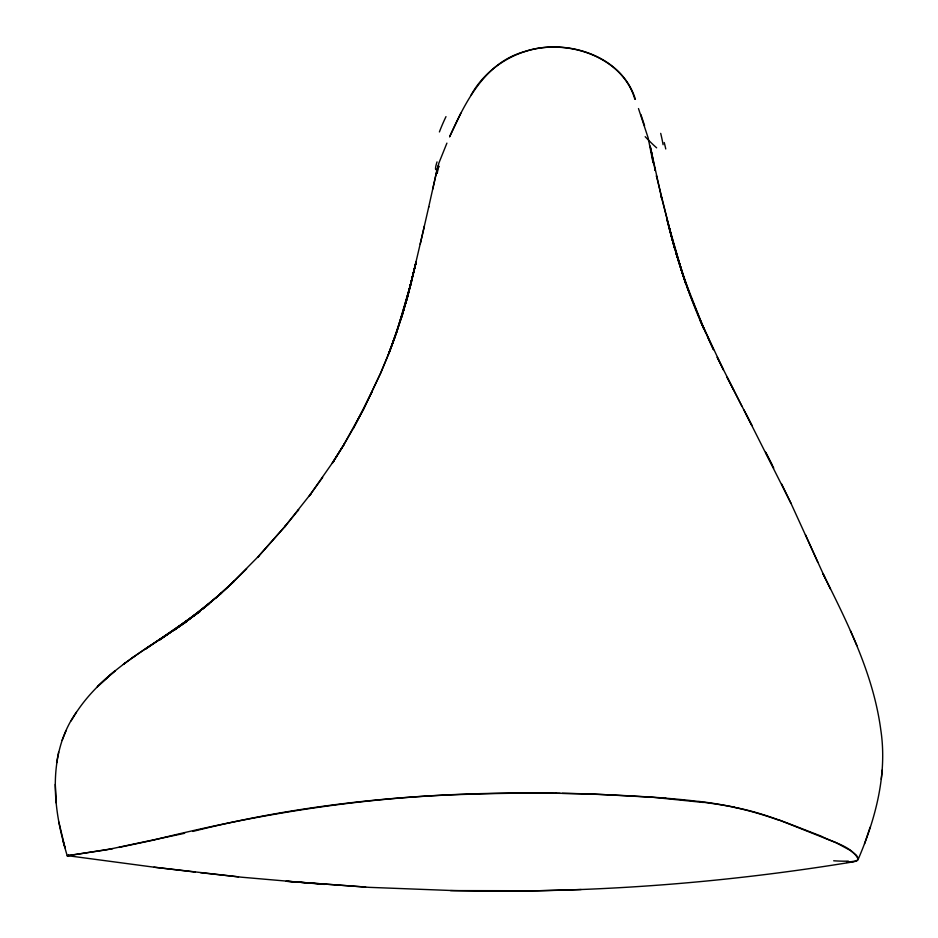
<?xml version="1.0" encoding="UTF-8"?>
<svg xmlns="http://www.w3.org/2000/svg" width="938" height="938" viewBox="0 0 938 938"><rect width="100%" height="100%" fill="white"/><g stroke="black" fill="none" stroke-linecap="round" stroke-linejoin="round"><path stroke-width="1.41" d="M58.848 822.04L65.039 847.823C51.965 803.198 48.471 750.083 77.526 710.652C104.47 670.94 148.239 647.9 186.814 621.46L145.542 649.014L199.853 611.67L159.695 639.892L181.796 624.485M858.012 859.712C875.506 819.155 887.524 774.342 880.805 729.952C873.372 674.129 847.729 623.348 822.931 573.575L830.447 588.982M881.274 779.255L882.248 769.992M401.194 318.404L411.442 281.599L395.918 334.596L407.139 298.132L415.991 262.394L407.397 297.334L416.12 261.913M446.91 143.127L438.785 163.294L437.026 173.366M58.613 752.17L56.597 762.852M432.735 189.159L437.225 168.957M437.471 167.879L428.619 207.392M420.224 244.161L428.807 206.618M424.363 226.105L411.548 280.954L402.062 315.907L407.139 298.132M411.548 280.954L415.909 262.968L406.764 299.398M406.635 300.019L411.489 281.646L401.312 318.041L388.977 353.298L401.745 316.763M438.198 165.311L437.331 172.967M406.67 300.019L395.261 336.355L388.074 355.244L395.074 336.672M864.519 843.872L870.136 827.187M388.567 354.142L395.555 335.464M66.094 730.596L62.107 740.363M380.793 372.832L388.273 354.775L380.523 373.347L363.381 409.636M449.654 136.737L460.816 113.228M449.63 136.667C465.424 102.019 484.688 62.588 524.612 51.578C565.591 37.895 621.812 55.061 635.401 99.322M353.567 427.974L363.123 410.023L380.582 373.254M372.222 391.592L353.638 427.751L354.013 427.118L343.66 445.022L344.352 443.979L333.037 461.965L333.822 460.828L309.294 495.921L322.649 477.419M363.076 410.082L343.062 446.066M471.04 95.184C486.74 66.504 519.101 47.439 551.743 47.123A36.676 18.162 0 0 1 555.331 47.123M71.124 720.865L76.459 712.235M309.95 494.959L310.959 493.634L284.695 526.804L257.563 557.407L285.938 525.339L284.695 526.804L298.683 509.651L297.557 511.046M258.958 555.847L231.78 583.354L216.315 597.588L234.266 581.138L216.315 597.588M229.857 585.324L246.624 568.803M62.705 840.014L67.219 855.866L68.275 855.304M218.73 595.313L202.678 608.996L221.661 592.922L188.503 619.936L208.846 603.931L174.081 630.254L195.421 614.507L177.563 627.416M191.68 617.239L195.421 614.507M134.615 656.237L123.37 664.327L125.774 662.603M132.141 657.937L150.021 645.754M68.732 854.987L67.606 855.608L106.709 849.793L184.622 833.296M153.809 840.014C257.047 814.172 362.338 797.089 468.859 794.263A267.893 38.892 -0.1 0 1 492.438 793.595L508.326 793.314A267.072 38.775 -0.1 0 1 556.175 793.267M192.759 831.443C347.001 792.446 507.775 786.935 665.886 798.121M153.609 840.096L118.927 847.424M852.454 862.163L856.64 860.955L858.223 859.102C851.423 845.947 833.331 842.723 821.02 836.086C792.375 825.206 764.024 812.789 733.727 807.231M112.795 848.62L67.208 855.866M852.712 861.94C721.041 883.561 587.469 893.492 454.051 890.608L369.232 887.348L286.102 881.251L365.609 887.055M846.568 862.421L856.535 860.838L857.66 860.017L858.106 857.93L856.429 855.292L850.297 850.403L835.852 842.582L778.892 819.906M581.185 889.529L537.685 890.76L450.486 890.596M560.15 793.325L556.175 793.278M562.132 793.349L572.028 793.525A267.846 38.892 -0.1 0 1 595.548 794.158L653.024 797.3L703.488 802.471M556.562 47.17C589.252 47.873 625.412 65.941 634.85 99.24M324.407 884.393L241.687 877.218L200.58 872.692M238.51 876.866L153.949 867.181L67.829 855.702M153.949 867.181L195.034 872.047M698.54 801.369C725.578 804.499 752.253 810.643 777.872 819.859M733.586 389.821L727.102 377.334L751.901 425.524L743.928 409.883M745.769 413.541L790.922 503.202L824.994 577.843M771.833 464.392L765.619 452.233L773.733 468.074M741.794 406.002L717.183 357.237L723.468 369.912L699.771 319.436L713.525 349.745L707.51 336.73M790.922 503.202L781.624 483.949M817.819 562.237L805.437 534.683M850.414 630.617L856.933 645.602M705.822 333.002L689.688 294.239L676.005 253.143L688.152 290.37M638.485 108.562L648.111 137.78L653.094 162.872L652.438 157.678M683.145 275.854L703.957 329.203C688.011 293.524 676.028 256.25 666.66 218.343L683.145 275.854L671.796 237.842L656.389 175.723L657.046 178.513M640.889 114.506L644.57 125.669M678.291 260.612L685.526 283.17L672.804 241.465M673.765 245.006L668.536 225.378L674.668 248.429L661.091 195.796L661.736 198.645L650.55 147.723M650.151 145.976L650.96 149.658M651.523 152.402L655.216 170.54L654.724 168.019M651.324 151.393L652.203 156.2M56.315 803.069L55.283 784.356M435.713 169.614A779.009 23.333 -60 0 1 437.038 161.899M568.874 -101.796A706.947 16.509 -61.7 0 1 563.902 -92.932M439.406 131.941A741.137 102.84 -43.4 0 1 445.984 116.629M660.704 133.372A902.52 100.237 55.2 0 1 663.084 144.722M656.647 147.841A699.033 53.067 60.5 0 1 645.18 136.667M665.417 798.179A178.478 17.33 0.8 0 1 698.048 801.404M848.315 861.107A500.857 27.319 13.6 0 1 833.683 860.779M664.245 142.553A940.931 83.459 57.2 0 1 665.757 148.966M439.265 166.472A703.16 14.703 -70.6 0 1 438.257 167.808M704.332 802.4A279.313 28.292 0.4 0 1 734.442 807.196M343.226 445.726L332.333 463.149L343.226 445.726M105.724 678.784L97.306 686.827L115.128 670.752L105.724 678.784"/></g></svg>
